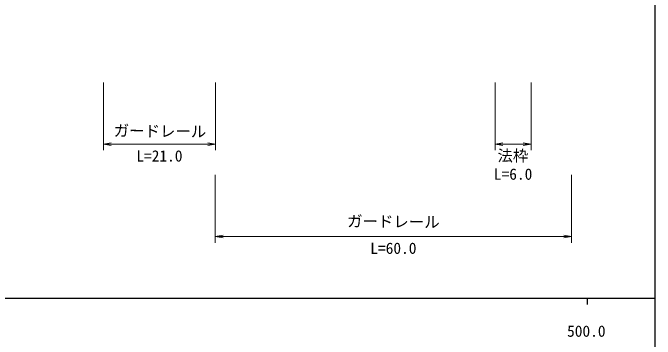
# Model space of a CAD drawing. Units: millimetres at full size, sheet at 1:1000; details may follow other scales. Extents: x 40000 to 680000, y 20000 to 380000.
# Drawn here: x 474914 to 579000, y 198357 to 251282 of the extents above; entities that cross this region are included whole.
import ezdxf
from ezdxf.enums import TextEntityAlignment as Align

# ---------------------------------------------------------------- set-up
doc = ezdxf.new("R2010")
doc.units = ezdxf.units.MM
doc.header["$LTSCALE"] = 1000
doc.layers.add('M-STR-HTXT', color=7, linetype='Continuous', lineweight=13)
doc.layers.add('M-TTL-BAND', color=7, linetype='Continuous', lineweight=25)
doc.styles.add('ＭＳ ゴシック', font='')
doc.styles.get('ＭＳ ゴシック').set_extended_font_data('MS Gothic')

# ---------------------------------------------------------------- blocks, each defined once
blk = doc.blocks.new('open_arrow')
at = {"color": 0, "linetype": 'Continuous', "lineweight": -2}
blk.add_lwpolyline([(7.5, 1.25), (0, 0), (7.5, -1.25)], dxfattribs=at)

msp = doc.modelspace()

# ---------------------------------------------------------------- linework, layer by layer
at = {"layer": 'M-STR-HTXT'}
for p, q in [((489589, 240000), (489589, 229000)), ((507743, 240000), (507743, 229000)), ((553079, 240000), (553079, 229000)), ((558884, 240000), (558884, 229000)), ((489589, 230000), (507743, 230000)), ((553079, 230000), (558884, 230000)), ((507725, 225000), (507725, 214000)), ((565435, 225000), (565435, 214000)), ((507725, 215000), (565435, 215000))]:
    msp.add_line(p, q, dxfattribs=at)
at = {"layer": 'M-TTL-BAND'}
for p, q in [((579000, 20000), (579000, 370000)), ((40000, 205000), (579000, 205000)), ((568000, 205000), (568000, 204000))]:
    msp.add_line(p, q, dxfattribs=at)

# ---------------------------------------------------------------- block references
at = {"layer": 'M-STR-HTXT', "xscale": 167, "yscale": 167}
for p in [(489589, 230000), (553079, 230000), (507725, 215000)]:
    msp.add_blockref('open_arrow', p, dxfattribs=at)
at = {"layer": 'M-STR-HTXT', "xscale": 167, "yscale": 167, "rotation": 180}
for p in [(507743, 230000), (558884, 230000), (565435, 215000)]:
    msp.add_blockref('open_arrow', p, dxfattribs=at)

# ---------------------------------------------------------------- texts
at = {"layer": 'M-STR-HTXT', "style": 'ＭＳ ゴシック'}
for s, p in [('ガードレール', (498743, 230644)), ('法枠', (555929, 226637)), ('ガードレール', (536567, 215958))]:
    msp.add_text(s, height=1833, rotation=359.362, dxfattribs=at).set_placement(p, align=Align.BOTTOM_CENTER)
for s, p in [('L=21.0', (498666, 226609)), ('L=6.0', (555981, 223661)), ('L=60.0', (536580, 211642))]:
    msp.add_text(s, height=1833, dxfattribs=at).set_placement(p, align=Align.BOTTOM_CENTER)
at = {"layer": 'M-TTL-BAND', "style": 'ＭＳ ゴシック'}
msp.add_text('500.0', height=1833, dxfattribs=at).set_placement((567844, 198195), align=Align.BOTTOM_CENTER)

doc.saveas('drawing.dxf')
